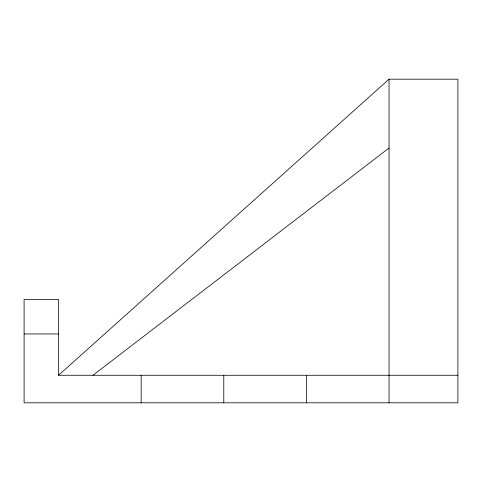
<?xml version="1.0" encoding="UTF-8"?>
<svg xmlns="http://www.w3.org/2000/svg" width="482" height="482" viewBox="0 0 482 482"><rect width="100%" height="100%" fill="white"/><g stroke="black" fill="none" stroke-linecap="round" stroke-linejoin="round"><path stroke-width="0.72" d="M58.527 375.273L389.04 79.187L457.9 79.187L457.9 402.813L24.1 402.813L24.1 299.527L58.527 299.527L58.527 375.273L457.9 375.273M92.96 375.273L389.04 148.04M24.1 333.96L58.527 333.96M389.04 79.187L389.04 402.813M306.413 375.273L306.413 402.813M223.787 375.273L223.787 402.813M141.16 375.273L141.16 402.813"/></g></svg>
